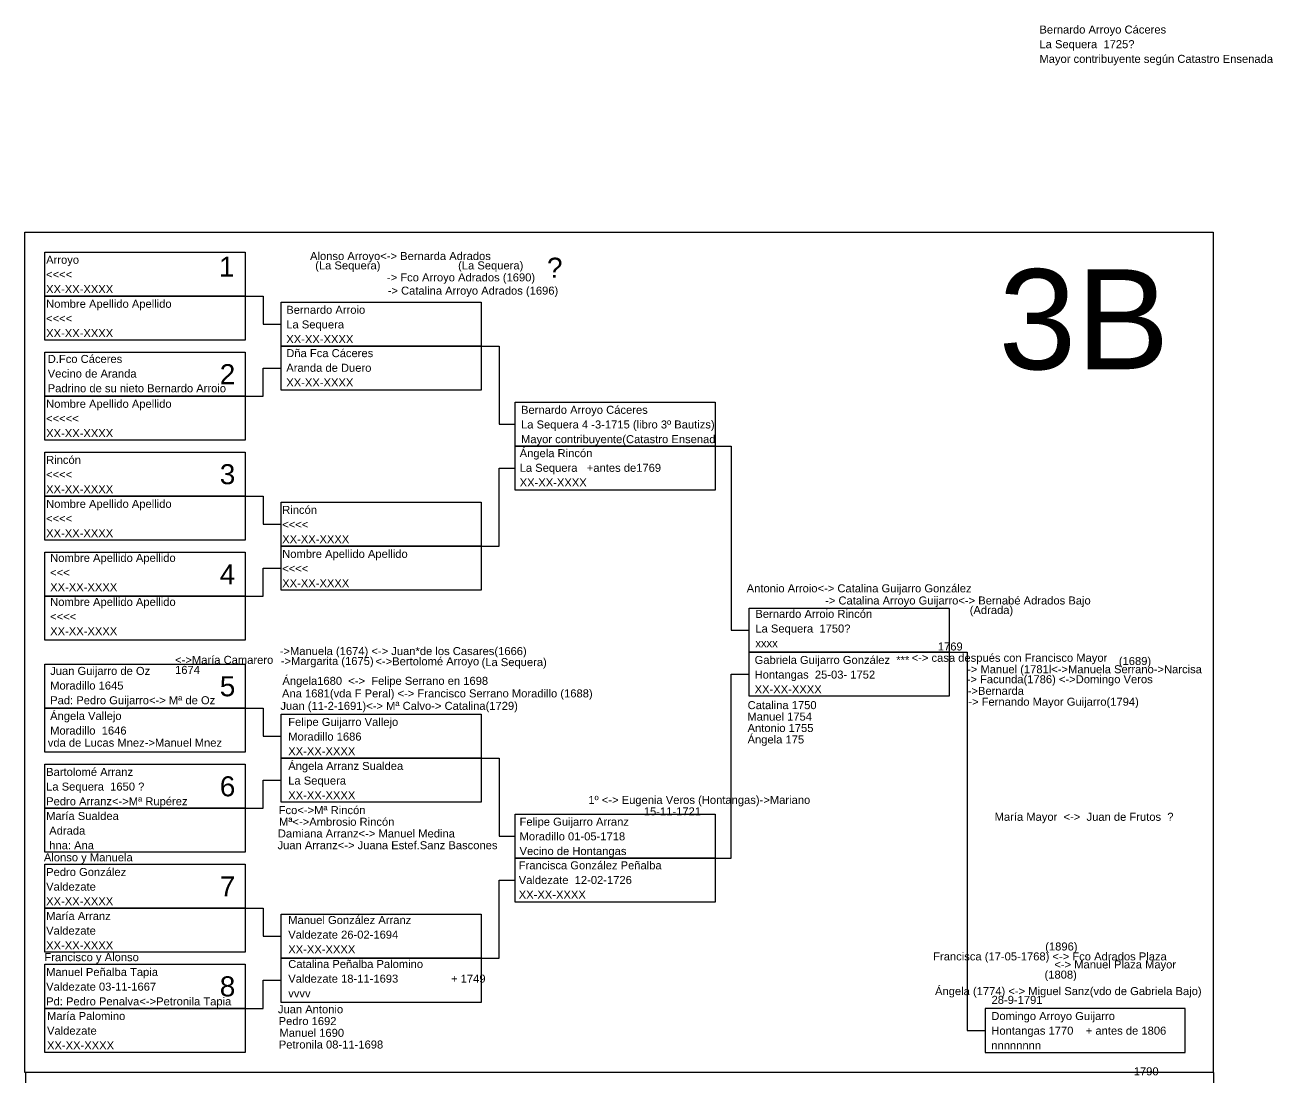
# Model space of a CAD drawing. Header units: millimetres. Extents: x -16844 to 23151, y -8543 to 4892.
# Drawn here: x -876.4 to -564.4, y -791.2 to -528.2 of the extents above; entities that cross this region are included whole.
import ezdxf
from ezdxf.enums import TextEntityAlignment as Align

# ---------------------------------------------------------------- set-up
doc = ezdxf.new("R2010")
doc.units = ezdxf.units.MM
doc.layers.add('Guijarro', color=90, linetype='Continuous')
doc.styles.add('Arial', font='arial.ttf', dxfattribs={"height": 0.01})

# ---------------------------------------------------------------- blocks, each defined once
blk = doc.blocks.new('Hoja superior')
for points in [[(0, 210), (297, 210), (297, 0), (0, 0)], [(5, 205), (55, 205), (55, 194), (5, 194)], [(5, 194), (55, 194), (55, 183), (5, 183)], [(64, 192.5), (114, 192.5), (114, 181.5), (64, 181.5)], [(64, 181.5), (114, 181.5), (114, 170.5), (64, 170.5)], [(5, 180), (55, 180), (55, 169), (5, 169)], [(5, 169), (55, 169), (55, 158), (5, 158)], [(122.5, 167.5), (172.5, 167.5), (172.5, 156.5), (122.5, 156.5)], [(122.5, 156.5), (172.5, 156.5), (172.5, 145.5), (122.5, 145.5)], [(5, 155), (55, 155), (55, 144), (5, 144)], [(5, 144), (55, 144), (55, 133), (5, 133)], [(64, 142.5), (114, 142.5), (114, 131.5), (64, 131.5)], [(64, 131.5), (114, 131.5), (114, 120.5), (64, 120.5)], [(5, 130), (55, 130), (55, 119), (5, 119)], [(5, 119), (55, 119), (55, 108), (5, 108)], [(181, 116), (231, 116), (231, 105), (181, 105)], [(181, 105), (231, 105), (231, 94), (181, 94)], [(5, 102), (55, 102), (55, 91), (5, 91)], [(5, 91), (55, 91), (55, 80), (5, 80)], [(64, 89.5), (114, 89.5), (114, 78.5), (64, 78.5)], [(64, 78.5), (114, 78.5), (114, 67.5), (64, 67.5)], [(5, 77), (55, 77), (55, 66), (5, 66)], [(5, 66), (55, 66), (55, 55), (5, 55)], [(122.5, 64.5), (172.5, 64.5), (172.5, 53.5), (122.5, 53.5)], [(122.5, 53.5), (172.5, 53.5), (172.5, 42.5), (122.5, 42.5)], [(5, 52), (55, 52), (55, 41), (5, 41)], [(5, 41), (55, 41), (55, 30), (5, 30)], [(64, 39.5), (114, 39.5), (114, 28.5), (64, 28.5)], [(64, 28.5), (114, 28.5), (114, 17.5), (64, 17.5)], [(5, 27), (55, 27), (55, 16), (5, 16)], [(5, 16), (55, 16), (55, 5), (5, 5)], [(240, 5), (290, 5), (290, 16), (240, 16)]]:
    blk.add_lwpolyline(points, close=True)
for points in [[(55, 194), (59.5, 194), (59.5, 187), (64, 187)], [(114, 181.5), (118.5, 181.5), (118.5, 162), (122.5, 162)], [(55, 169), (59.5, 169), (59.5, 176), (64, 176)], [(172.5, 156.5), (176.5, 156.5), (176.5, 110.5), (181, 110.5)], [(114, 131.5), (118.5, 131.5), (118.5, 151), (122.5, 151)], [(55, 144), (59.5, 144), (59.5, 137), (64, 137)], [(55, 119), (59.5, 119), (59.5, 126), (64, 126)], [(231, 105), (235.5, 105), (235.5, 10.5), (240, 10.5)], [(172.5, 53.5), (176.5, 53.5), (176.5, 99.5), (181, 99.5)], [(55, 91), (59.5, 91), (59.5, 84), (64, 84)], [(114, 78.5), (118.5, 78.5), (118.5, 59), (122.5, 59)], [(55, 66), (59.5, 66), (59.5, 73), (64, 73)], [(114, 28.5), (118.5, 28.5), (118.5, 48), (122.5, 48)], [(55, 41), (59.5, 41), (59.5, 34), (64, 34)], [(55, 16), (59.5, 16), (59.5, 23), (64, 23)]]:
    blk.add_lwpolyline(points)
blk = doc.blocks.new('Hoja inferior')
for points in [[(0, -210), (297, -210), (297, 0), (0, 0)], [(5, -16), (55, -16), (55, -5), (5, -5)], [(240, -5), (290, -5), (290, -16), (240, -16)], [(5, -27), (55, -27), (55, -16), (5, -16)], [(64, -28.5), (114, -28.5), (114, -17.5), (64, -17.5)], [(5, -41), (55, -41), (55, -30), (5, -30)], [(64, -39.5), (114, -39.5), (114, -28.5), (64, -28.5)], [(5, -52), (55, -52), (55, -41), (5, -41)], [(122.5, -53.5), (172.5, -53.5), (172.5, -42.5), (122.5, -42.5)], [(5, -66), (55, -66), (55, -55), (5, -55)], [(122.5, -64.5), (172.5, -64.5), (172.5, -53.5), (122.5, -53.5)], [(5, -77), (55, -77), (55, -66), (5, -66)], [(64, -78.5), (114, -78.5), (114, -67.5), (64, -67.5)], [(5, -91), (55, -91), (55, -80), (5, -80)], [(64, -89.5), (114, -89.5), (114, -78.5), (64, -78.5)], [(5, -102), (55, -102), (55, -91), (5, -91)], [(181, -105), (231, -105), (231, -94), (181, -94)], [(181, -116), (231, -116), (231, -105), (181, -105)], [(5, -119), (55, -119), (55, -108), (5, -108)], [(5, -130), (55, -130), (55, -119), (5, -119)], [(64, -131.5), (114, -131.5), (114, -120.5), (64, -120.5)], [(5, -144), (55, -144), (55, -133), (5, -133)], [(64, -142.5), (114, -142.5), (114, -131.5), (64, -131.5)], [(5, -155), (55, -155), (55, -144), (5, -144)], [(122.5, -156.5), (172.5, -156.5), (172.5, -145.5), (122.5, -145.5)], [(5, -169), (55, -169), (55, -158), (5, -158)], [(122.5, -167.5), (172.5, -167.5), (172.5, -156.5), (122.5, -156.5)], [(5, -180), (55, -180), (55, -169), (5, -169)], [(64, -181.5), (114, -181.5), (114, -170.5), (64, -170.5)], [(5, -194), (55, -194), (55, -183), (5, -183)], [(64, -192.5), (114, -192.5), (114, -181.5), (64, -181.5)], [(5, -205), (55, -205), (55, -194), (5, -194)]]:
    blk.add_lwpolyline(points, close=True)
for points in [[(231, -105), (235.5, -105), (235.5, -10.5), (240, -10.5)], [(55, -16), (59.5, -16), (59.5, -23), (64, -23)], [(114, -28.5), (118.5, -28.5), (118.5, -48), (122.5, -48)], [(55, -41), (59.5, -41), (59.5, -34), (64, -34)], [(172.5, -53.5), (176.5, -53.5), (176.5, -99.5), (181, -99.5)], [(114, -78.5), (118.5, -78.5), (118.5, -59), (122.5, -59)], [(55, -66), (59.5, -66), (59.5, -73), (64, -73)], [(55, -91), (59.5, -91), (59.5, -84), (64, -84)], [(172.5, -156.5), (176.5, -156.5), (176.5, -110.5), (181, -110.5)], [(55, -119), (59.5, -119), (59.5, -126), (64, -126)], [(114, -131.5), (118.5, -131.5), (118.5, -151), (122.5, -151)], [(55, -144), (59.5, -144), (59.5, -137), (64, -137)], [(114, -181.5), (118.5, -181.5), (118.5, -162), (122.5, -162)], [(55, -169), (59.5, -169), (59.5, -176), (64, -176)], [(55, -194), (59.5, -194), (59.5, -187), (64, -187)]]:
    blk.add_lwpolyline(points)
blk = doc.blocks.new('Casilla')
at = {"style": 'Arial'}
for tag, p in [('NOMBRE', (0.88, 8.08)), ('LUGAR_NACIMIENTO', (0.88, 4.42)), ('FECHA', (0.88, 0.75))]:
    blk.add_attdef(tag, p, '', height=2, dxfattribs=at)
blk = doc.blocks.new('Hermanos')
at = {"style": 'Arial'}
blk.add_attdef('NOMBRE', (0, 0), '', height=2, dxfattribs=at)

msp = doc.modelspace()

# ---------------------------------------------------------------- block references
for name, p, values in [('Casilla', (-623.7, -538.46), {'NOMBRE': 'Bernardo Arroyo Cáceres', 'LUGAR_NACIMIENTO': 'La Sequera  1725?', 'FECHA': 'Mayor contribuyente según Catastro Ensenada'}), ('Casilla', (-871.95, -596), {'NOMBRE': 'Arroyo', 'LUGAR_NACIMIENTO': '<<<<', 'FECHA': 'XX-XX-XXXX'}), ('Hermanos', (-803.82, -589.33), {'NOMBRE': '(La Sequera)                         (La Sequera)'}), ('Hermanos', (-802.97, -592.32), {'NOMBRE': '                      -> Fco Arroyo Adrados (1690)'}), ('Hermanos', (-802.78, -595.63), {'NOMBRE': '                      -> Catalina Arroyo Adrados (1696)'}), ('Casilla', (-871.95, -607), {'NOMBRE': 'Nombre Apellido Apellido', 'LUGAR_NACIMIENTO': '<<<<', 'FECHA': 'XX-XX-XXXX'}), ('Casilla', (-811.93, -608.5), {'NOMBRE': 'Bernardo Arroio', 'LUGAR_NACIMIENTO': 'La Sequera', 'FECHA': 'XX-XX-XXXX'}), ('Casilla', (-871.55, -620.78), {'NOMBRE': 'D.Fco Cáceres', 'LUGAR_NACIMIENTO': 'Vecino de Aranda', 'FECHA': 'Padrino de su nieto Bernardo Arroio'}), ('Casilla', (-811.93, -619.33), {'NOMBRE': 'Dña Fca Cáceres', 'LUGAR_NACIMIENTO': 'Aranda de Duero', 'FECHA': 'XX-XX-XXXX'}), ('Casilla', (-871.95, -632), {'NOMBRE': 'Nombre Apellido Apellido', 'LUGAR_NACIMIENTO': '<<<<<', 'FECHA': 'XX-XX-XXXX'}), ('Casilla', (-753.26, -633.5), {'NOMBRE': 'Bernardo Arroyo Cáceres', 'LUGAR_NACIMIENTO': 'La Sequera 4 -3-1715 (libro 3º Bautizs)', 'FECHA': 'Mayor contribuyente(Catastro Ensenad'}), ('Casilla', (-871.95, -646), {'NOMBRE': 'Rincón', 'LUGAR_NACIMIENTO': '<<<<', 'FECHA': 'XX-XX-XXXX'}), ('Casilla', (-753.6, -644.33), {'NOMBRE': 'Ángela Rincón', 'LUGAR_NACIMIENTO': 'La Sequera   +antes de1769', 'FECHA': 'XX-XX-XXXX'}), ('Casilla', (-871.95, -657), {'NOMBRE': 'Nombre Apellido Apellido', 'LUGAR_NACIMIENTO': '<<<<', 'FECHA': 'XX-XX-XXXX'}), ('Casilla', (-812.95, -658.5), {'NOMBRE': 'Rincón', 'LUGAR_NACIMIENTO': '<<<<', 'FECHA': 'XX-XX-XXXX'}), ('Casilla', (-870.94, -670.5), {'NOMBRE': 'Nombre Apellido Apellido', 'LUGAR_NACIMIENTO': '<<<', 'FECHA': 'XX-XX-XXXX'}), ('Casilla', (-812.95, -669.5), {'NOMBRE': 'Nombre Apellido Apellido', 'LUGAR_NACIMIENTO': '<<<<', 'FECHA': 'XX-XX-XXXX'}), ('Hermanos', (-695.98, -670.03), {'NOMBRE': 'Antonio Arroio<-> Catalina Guijarro González'}), ('Casilla', (-870.94, -681.5), {'NOMBRE': 'Nombre Apellido Apellido', 'LUGAR_NACIMIENTO': '<<<<', 'FECHA': 'XX-XX-XXXX'}), ('Hermanos', (-681.04, -673.07), {'NOMBRE': '      -> Catalina Arroyo Guijarro<-> Bernabé Adrados Bajo'}), ('Hermanos', (-640.24, -675.45), {'NOMBRE': '(Adrada)'}), ('Casilla', (-694.69, -684.5), {'NOMBRE': 'Bernardo Arroio Rincón', 'LUGAR_NACIMIENTO': 'La Sequera  1750?', 'FECHA': 'xxxx'}), ('Hermanos', (-648.21, -684.56), {'NOMBRE': '1769'}), ('Hermanos', (-840.38, -687.91), {'NOMBRE': '  <->María Camarero'}), ('Hermanos', (-812.69, -685.71), {'NOMBRE': '->Manuela (1674) <-> Juan*de los Casares(1666)'}), ('Hermanos', (-812.43, -688.2), {'NOMBRE': '->Margarita (1675)          '}), ('Hermanos', (-789.55, -688.27), {'NOMBRE': ' <->Bertolomé Arroyo '}), ('Casilla', (-694.88, -696.01), {'NOMBRE': 'Gabriela Guijarro González  ***                                               ', 'LUGAR_NACIMIENTO': 'Hontangas  25-03- 1752                                       ', 'FECHA': 'XX-XX-XXXX'}), ('Hermanos', (-654.76, -687.39), {'NOMBRE': '<-> casa después con Francisco Mayor'}), ('Hermanos', (-602.97, -688.19), {'NOMBRE': '(1689)'}), ('Casilla', (-870.94, -698.75), {'NOMBRE': 'Juan Guijarro de Oz', 'LUGAR_NACIMIENTO': 'Moradillo 1645', 'FECHA': 'Pad: Pedro Guijarro<-> Mª de Oz'}), ('Hermanos', (-842.73, -690.42), {'NOMBRE': '     1674               '}), ('Hermanos', (-771.56, -688.47), {'NOMBRE': '            (La Sequera)'}), ('Hermanos', (-644.01, -690.25), {'NOMBRE': '    -> Manuel (1781l<->Manuela Serrano->Narcisa'}), ('Hermanos', (-812.02, -693.15), {'NOMBRE': 'Ángela1680  <->  Felipe Serrano en 1698 '}), ('Hermanos', (-644.11, -692.75), {'NOMBRE': '    -> Facunda(1786) <->Domingo Veros'}), ('Hermanos', (-812.12, -696.29), {'NOMBRE': 'Ana 1681(vda F Peral) <-> Francisco Serrano Moradillo (1688)'}), ('Hermanos', (-645.4, -695.65), {'NOMBRE': '      ->Bernarda'}), ('Hermanos', (-812.51, -699.4), {'NOMBRE': 'Juan (11-2-1691)<-> Mª Calvo-> Catalina(1729)'}), ('Hermanos', (-695.75, -699.22), {'NOMBRE': 'Catalina 1750'}), ('Hermanos', (-644.48, -698.37), {'NOMBRE': '     -> Fernando Mayor Guijarro(1794)'}), ('Casilla', (-811.44, -711.5), {'NOMBRE': 'Felipe Guijarro Vallejo', 'LUGAR_NACIMIENTO': 'Moradillo 1686', 'FECHA': 'XX-XX-XXXX'}), ('Hermanos', (-695.82, -702.09), {'NOMBRE': 'Manuel 1754'}), ('Hermanos', (-695.76, -704.94), {'NOMBRE': 'Antonio 1755'}), ('Hermanos', (-870.66, -708.6), {'NOMBRE': 'vda de Lucas Mnez->Manuel Mnez'}), ('Hermanos', (-695.76, -707.8), {'NOMBRE': 'Ángela 175'}), ('Casilla', (-871.95, -724), {'NOMBRE': 'Bartolomé Arranz', 'LUGAR_NACIMIENTO': 'La Sequera  1650 ?', 'FECHA': 'Pedro Arranz<->Mª Rupérez'}), ('Casilla', (-811.44, -722.5), {'NOMBRE': 'Ángela Arranz Sualdea', 'LUGAR_NACIMIENTO': 'La Sequera', 'FECHA': 'XX-XX-XXXX'}), ('Hermanos', (-812.94, -725.46), {'NOMBRE': 'Fco<->Mª Rincón'}), ('Hermanos', (-735.55, -722.91), {'NOMBRE': '1º <-> Eugenia Veros (Hontangas)->Mariano'}), ('Casilla', (-871.95, -735), {'NOMBRE': 'María Sualdea', 'LUGAR_NACIMIENTO': ' Adrada', 'FECHA': ' hna: Ana'}), ('Hermanos', (-812.86, -728.37), {'NOMBRE': 'Mª<->Ambrosio Rincón'}), ('Casilla', (-753.63, -736.44), {'NOMBRE': 'Felipe Guijarro Arranz', 'LUGAR_NACIMIENTO': 'Moradillo 01-05-1718', 'FECHA': 'Vecino de Hontangas'}), ('Hermanos', (-731.78, -725.78), {'NOMBRE': '             15-11-1721'}), ('Hermanos', (-813.24, -734.23), {'NOMBRE': 'Juan Arranz<-> Juana Estef.Sanz Bascones'}), ('Hermanos', (-871.63, -737.26), {'NOMBRE': 'Alonso y Manuela'}), ('Casilla', (-871.95, -749), {'NOMBRE': 'Pedro González', 'LUGAR_NACIMIENTO': 'Valdezate', 'FECHA': 'XX-XX-XXXX'}), ('Casilla', (-871.95, -760), {'NOMBRE': 'María Arranz', 'LUGAR_NACIMIENTO': 'Valdezate', 'FECHA': 'XX-XX-XXXX'}), ('Casilla', (-811.44, -761), {'NOMBRE': 'Manuel González Arranz', 'LUGAR_NACIMIENTO': 'Valdezate 26-02-1694', 'FECHA': 'XX-XX-XXXX'}), ('Hermanos', (-621.37, -759.54), {'NOMBRE': '(1896)'}), ('Hermanos', (-871.5, -762.21), {'NOMBRE': 'Francisco y Alonso'}), ('Hermanos', (-649.37, -762.02), {'NOMBRE': 'Francisca (17-05-1768) <-> Fco Adrados Plaza'}), ('Casilla', (-811.44, -772), {'NOMBRE': 'Catalina Peñalba Palomino', 'LUGAR_NACIMIENTO': 'Valdezate 18-11-1693                 + 1749', 'FECHA': 'vvvv'}), ('Hermanos', (-619.87, -764.03), {'NOMBRE': ' <-> Manuel Plaza Mayor'}), ('Hermanos', (-621.54, -766.57), {'NOMBRE': '(1808)'}), ('Hermanos', (-648.91, -770.69), {'NOMBRE': 'Ángela (1774) <-> Miguel Sanz(vdo de Gabriela Bajo)'}), ('Hermanos', (-813.15, -775.23), {'NOMBRE': 'Juan Antonio'}), ('Hermanos', (-634.78, -772.88), {'NOMBRE': '28-9-1791'}), ('Casilla', (-871.73, -785), {'NOMBRE': 'María Palomino', 'LUGAR_NACIMIENTO': 'Valdezate', 'FECHA': 'XX-XX-XXXX'}), ('Hermanos', (-812.95, -778.18), {'NOMBRE': 'Pedro 1692'}), ('Casilla', (-635.72, -785), {'NOMBRE': 'Domingo Arroyo Guijarro', 'LUGAR_NACIMIENTO': 'Hontangas 1770    + antes de 1806', 'FECHA': 'nnnnnnnn'}), ('Hermanos', (-812.76, -781.12), {'NOMBRE': 'Manuel 1690'}), ('Hermanos', (-812.92, -784.04), {'NOMBRE': 'Petronila 08-11-1698'}), ('Hermanos', (-599.24, -790.74), {'NOMBRE': '1790'})]:
    msp.add_blockref(name, p).add_auto_attribs(values)
ref = msp.add_blockref('Hermanos', (-805.11, -586.98))
ref.add_attrib('NOMBRE', 'Alonso Arroyo<-> Bernarda Adrados', (-805.11, -586.98), dxfattribs={"color": 1, "height": 2, "style": 'Arial'})
ref = msp.add_blockref('Casilla', (-870.94, -710))
ref.add_attrib('NOMBRE', 'Ángela Vallejo', (-870.07, -701.92), dxfattribs={"height": 2, "style": 'Arial'})
ref.add_attrib('LUGAR_NACIMIENTO', 'Moradillo  1646', (-870.07, -705.58), dxfattribs={"height": 2, "style": 'Arial'})
ref = msp.add_blockref('Hermanos', (-634.02, -727.13))
ref.add_attrib('NOMBRE', 'María Mayor  <->  Juan de Frutos  ?', (-634.02, -727.13), dxfattribs={"color": 2, "height": 2, "style": 'Arial'})
ref = msp.add_blockref('Hermanos', (-813.16, -731.3))
ref.add_attrib('NOMBRE', 'Damiana Arranz<-> Manuel Medina', (-813.16, -731.3), dxfattribs={"color": 1, "height": 2, "style": 'Arial'})
ref = msp.add_blockref('Casilla', (-753.82, -747.34))
ref.add_attrib('NOMBRE', 'Francisca González Peñalba', (-752.95, -739.26), dxfattribs={"color": 7, "height": 2, "style": 'Arial'})
ref.add_attrib('LUGAR_NACIMIENTO', 'Valdezate  12-02-1726', (-752.95, -742.92), dxfattribs={"height": 2, "style": 'Arial'})
ref.add_attrib('FECHA', 'XX-XX-XXXX', (-752.95, -746.59), dxfattribs={"height": 2, "style": 'Arial'})
ref = msp.add_blockref('Casilla', (-871.95, -774))
ref.add_attrib('NOMBRE', 'Manuel Peñalba Tapia', (-871.07, -765.92), dxfattribs={"color": 6, "height": 2, "style": 'Arial'})
ref.add_attrib('LUGAR_NACIMIENTO', 'Valdezate 03-11-1667', (-871.07, -769.58), dxfattribs={"height": 2, "style": 'Arial'})
ref.add_attrib('FECHA', 'Pd: Pedro Penalva<->Petronila Tapia', (-871.07, -773.25), dxfattribs={"height": 2, "style": 'Arial'})
at = {"layer": 'Guijarro'}
for name, p in [('Hoja superior', (-876.36, -790)), ('Hoja inferior', (-876.19, -790))]:
    msp.add_blockref(name, p, dxfattribs=at)

# ---------------------------------------------------------------- texts
at = {"style": 'Arial'}
for s, p in [('1', (-823.99, -591.14)), ('?', (-742, -591.4)), ('2', (-823.79, -618.01)), ('3', (-823.79, -643.01)), ('4', (-823.79, -668.01)), ('5', (-823.79, -696.01)), ('6', (-823.79, -721.01)), ('7', (-823.79, -746.01)), ('8', (-823.79, -771.01))]:
    msp.add_text(s, height=5, dxfattribs=at).set_placement(p, align=Align.RIGHT)
at = {"layer": 'Guijarro', "style": 'Arial'}
msp.add_text('3B', height=25, dxfattribs=at).set_placement((-590.33, -614.28), align=Align.RIGHT)

doc.saveas('drawing.dxf')
